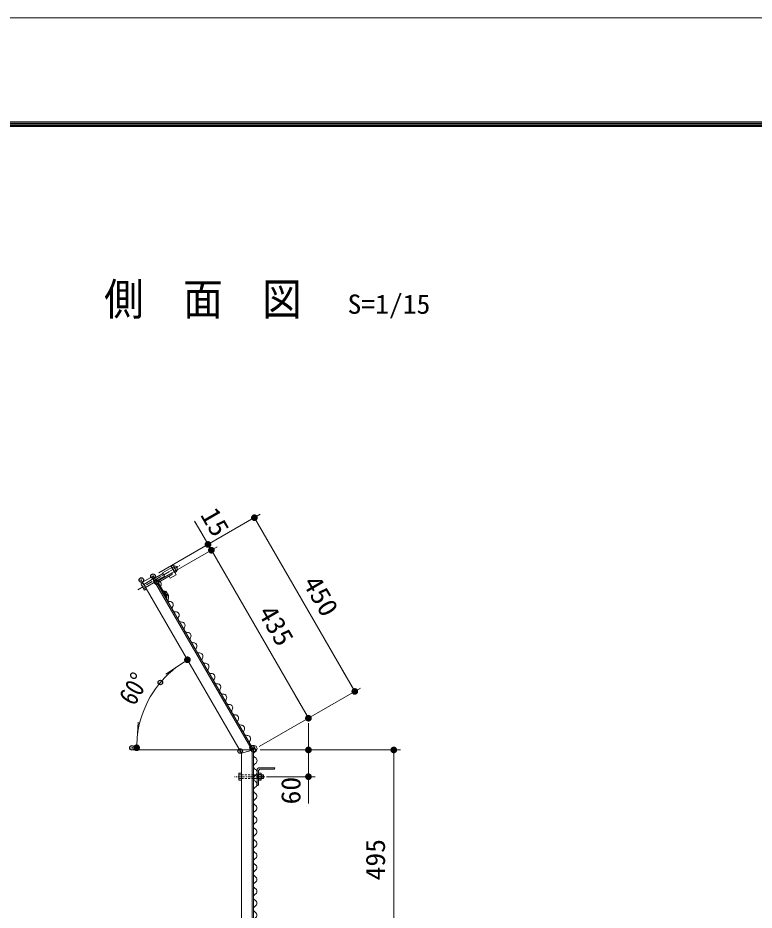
# Model space of a CAD drawing. Units: millimetres at full size. Extents: x -4455 to 4455, y -3150 to 3150.
# Drawn here: x -251 to 1399, y 1149 to 3150 of the extents above; entities that cross this region are included whole.
import ezdxf
from ezdxf.enums import TextEntityAlignment as Align

# ---------------------------------------------------------------- set-up
doc = ezdxf.new("R2010")
doc.units = ezdxf.units.MM
doc.header["$LTSCALE"] = 20
doc.header["$PDMODE"] = 32
doc.header["$PDSIZE"] = 10
for name, pattern in [('USER2', [1.125, 0.75, -0.125, 0.125, -0.125]), ('USER3', [4.7625, 3.175, -1.5875]), ('USER4', [0.375, 0.25, -0.125])]:
    doc.linetypes.add(name, pattern=pattern)
for name, color, linetype, lineweight in [('0-0_6文字', 3, 'Continuous', 18), ('0-3_5寸法', 1, 'Continuous', 18), ('0-4_SUNPOU', 1, 'Continuous', 18), ('0-6_1部材', 3, 'Continuous', 18), ('0-9_8部品', 7, 'Continuous', 18), ('0-B_2網', 4, 'Continuous', 18), ('0-C_AMI', 3, 'Continuous', 18), ('0-E_D-TTL', 7, 'Continuous', 18)]:
    doc.layers.add(name, color=color, linetype=linetype, lineweight=lineweight)
doc.layers.add('0-5_DEFPOINTS', color=7, linetype='Continuous')
doc.styles.add('ＭＳ ゴシック', font='')
doc.styles.get('ＭＳ ゴシック').set_extended_font_data('MS Gothic')

# ---------------------------------------------------------------- blocks, each defined once
blk = doc.blocks.new('NAMIX5')
at = {"layer": '0-C_AMI'}
for centre, start, end in [((35.6, -200), 118.07249, 241.92751), ((-35.6, -66.7), 298.07249, 61.92751), ((35.6, -466.7), 118.07249, 241.92751), ((-35.6, -333.3), 298.07249, 61.92751), ((-35.6, -600), 298.07249, 61.92751), ((35.6, -733.3), 118.07249, 241.92751), ((-35.6, -866.7), 298.07249, 61.92751), ((35.6, -1000), 118.07249, 241.92751), ((35.6, -1266.7), 118.07249, 241.92751), ((-35.6, -1133.3), 298.07249, 61.92751)]:
    blk.add_arc(centre, 75.6, start, end, dxfattribs=at)
blk = doc.blocks.new('NAMI')
at = {"layer": '0-C_AMI'}
for centre, start, end in [((-71.1, -133.3), 298.07249, 61.92751), ((71.1, -400), 118.07249, 241.92751)]:
    blk.add_arc(centre, 151.1, start, end, dxfattribs=at)
blk = doc.blocks.new('M1')
at = {"layer": '0-4_SUNPOU'}
blk.add_line((-5, 0), (-38.58, 0), dxfattribs=at)
for points in [[(0, 0), (-5, 0), (-4.96, 0.63)], [(0, 0), (-4.96, -0.63), (-5, 0)], [(0, 0), (-4.96, 0.63), (-4.84, 1.24)], [(0, 0), (-4.84, -1.24), (-4.96, -0.63)], [(0, 0), (-4.84, 1.24), (-4.65, 1.84)], [(0, 0), (-4.65, -1.84), (-4.84, -1.24)], [(0, 0), (-4.65, 1.84), (-4.38, 2.41)], [(0, 0), (-4.38, -2.41), (-4.65, -1.84)], [(0, 0), (-4.38, 2.41), (-4.05, 2.94)], [(0, 0), (-4.05, -2.94), (-4.38, -2.41)], [(0, 0), (-4.05, 2.94), (-3.64, 3.42)], [(0, 0), (-3.64, -3.42), (-4.05, -2.94)], [(0, 0), (-3.64, 3.42), (-3.19, 3.85)], [(0, 0), (-3.19, -3.85), (-3.64, -3.42)], [(0, 0), (-3.19, 3.85), (-2.68, 4.22)], [(0, 0), (-2.68, -4.22), (-3.19, -3.85)], [(0, 0), (-2.68, 4.22), (-2.13, 4.52)], [(0, 0), (-2.13, -4.52), (-2.68, -4.22)], [(0, 0), (-2.13, 4.52), (-1.55, 4.76)], [(0, 0), (-1.55, -4.76), (-2.13, -4.52)], [(0, 0), (-1.55, 4.76), (-0.94, 4.91)], [(0, 0), (-0.94, -4.91), (-1.55, -4.76)], [(0, 0), (-0.94, 4.91), (-0.31, 4.99)], [(0, 0), (-0.31, -4.99), (-0.94, -4.91)], [(0, 0), (-0.31, 4.99), (0.31, 4.99)], [(0, 0), (0.31, -4.99), (-0.31, -4.99)], [(0, 0), (0.31, 4.99), (0.94, 4.91)], [(0, 0), (0.94, 4.91), (1.55, 4.76)], [(0, 0), (1.55, 4.76), (2.13, 4.52)], [(0, 0), (2.13, 4.52), (2.68, 4.22)], [(0, 0), (2.68, 4.22), (3.19, 3.85)], [(0, 0), (3.19, 3.85), (3.64, 3.42)], [(0, 0), (3.64, 3.42), (4.05, 2.94)], [(0, 0), (4.05, 2.94), (4.38, 2.41)], [(0, 0), (4.38, 2.41), (4.65, 1.84)], [(0, 0), (4.65, 1.84), (4.84, 1.24)], [(0, 0), (4.84, 1.24), (4.96, 0.63)], [(0, 0), (4.96, 0.63), (5, 0)], [(0, 0), (0.94, -4.91), (0.31, -4.99)], [(0, 0), (1.55, -4.76), (0.94, -4.91)], [(0, 0), (2.13, -4.52), (1.55, -4.76)], [(0, 0), (2.68, -4.22), (2.13, -4.52)], [(0, 0), (3.19, -3.85), (2.68, -4.22)], [(0, 0), (3.64, -3.42), (3.19, -3.85)], [(0, 0), (4.05, -2.94), (3.64, -3.42)], [(0, 0), (4.38, -2.41), (4.05, -2.94)], [(0, 0), (4.65, -1.84), (4.38, -2.41)], [(0, 0), (4.84, -1.24), (4.65, -1.84)], [(0, 0), (4.96, -0.63), (4.84, -1.24)], [(0, 0), (5, 0), (4.96, -0.63)]]:
    blk.add_solid(points, dxfattribs=at)
blk = doc.blocks.new('NAMIX13')
at = {"layer": '0-C_AMI'}
for centre, start, end in [((-71.1, -133.3), 298.07249, 61.92751), ((71.1, -400), 118.07249, 241.92751), ((71.1, -933.3), 118.07249, 241.92751), ((-71.1, -666.7), 298.07249, 61.92751), ((-71.1, -1200), 298.07249, 61.92751), ((71.1, -1466.7), 118.07249, 241.92751), ((-71.1, -1733.3), 298.07249, 61.92751), ((71.1, -2000), 118.07249, 241.92751), ((71.1, -2533.3), 118.07249, 241.92751), ((-71.1, -2266.7), 298.07249, 61.92751), ((-71.1, -2800), 298.07249, 61.92751), ((71.1, -3066.7), 118.07249, 241.92751), ((-71.1, -3333.3), 298.07249, 61.92751), ((71.1, -3600), 118.07249, 241.92751), ((71.1, -4133.3), 118.07249, 241.92751), ((-71.1, -3866.7), 298.07249, 61.92751), ((-71.1, -4400), 298.07249, 61.92751), ((71.1, -4666.7), 118.07249, 241.92751), ((-71.1, -4933.3), 298.07249, 61.92751), ((71.1, -5200), 118.07249, 241.92751), ((71.1, -5733.3), 118.07249, 241.92751), ((-71.1, -5466.7), 298.07249, 61.92751)]:
    blk.add_arc(centre, 151.1, start, end, dxfattribs=at)

msp = doc.modelspace()

# ---------------------------------------------------------------- linework, layer by layer
at = {"layer": '0-3_5寸法'}
for p, q in [((65.17, 1905.65), (292.37, 2036.83)), ((160.46, 1995.31), (145.46, 2021.29)), ((279.38, 2029.33), (504.38, 1639.62)), ((65.17, 1905.65), (188.45, 1976.83)), ((72.67, 1892.66), (195.95, 1963.84)), ((72.67, 1892.66), (195.95, 1963.84)), ((175.46, 1969.33), (182.96, 1956.34)), ((182.96, 1956.34), (400.46, 1579.62)), ((197.96, 1930.36), (212.96, 1904.38)), ((290.17, 1515.94), (517.37, 1647.12)), ((290.17, 1515.94), (413.45, 1587.12)), ((400.46, 1538.44), (400.46, 1568.44)), ((277.18, 1508.44), (7.9, 1508.44)), ((292.18, 1508.44), (606.69, 1508.44)), ((292.18, 1508.44), (415.46, 1508.44)), ((400.46, 1508.44), (400.46, 1448.44)), ((591.69, 1013.44), (591.69, 1508.44)), ((306.65, 1448.44), (415.46, 1448.44)), ((400.46, 1418.44), (400.46, 1388.44))]:
    msp.add_line(p, q, dxfattribs=at)
msp.add_arc((243.19, 1513.3), 227.78, 127.55173, 172.44837, dxfattribs=at)
at = {"layer": '0-5_DEFPOINTS'}
for p in [(182.96, 1956.34), (52.17, 1898.15), (25.99, 1889.51), (59.68, 1885.16), (59.68, 1885.16), (68.7, 1659.72), (504.38, 1639.62), (400.46, 1579.62), (5.1, 1513.3), (247.37, 1506.07), (274.37, 1513.3), (277.18, 1508.44), (277.18, 1508.44), (277.18, 1508.44), (591.69, 1508.44), (291.65, 1448.44), (400.46, 1448.44)]:
    msp.add_point(p, dxfattribs=at)
at = {"layer": '0-6_1部材', "color": 7}
for p, q in [((28.79, 1884.65), (52.17, 1898.15)), ((250.18, 1501.21), (28.79, 1884.65)), ((274.18, 1507.64), (49.58, 1896.65)), ((277.18, 1508.44), (52.17, 1898.15)), ((250.18, 1501.21), (277.18, 1508.44)), ((274.18, 1507.64), (274.18, -651.56)), ((277.18, 1508.44), (277.18, -651.56)), ((277.18, 1428.44), (277.18, 1463.44)), ((285.34, 1428.44), (285.34, 1463.44)), ((290.34, 1468.44), (325.34, 1468.44)), ((293.34, 1465.44), (323.34, 1465.44)), ((325.34, 1468.44), (325.34, 1467.44)), ((288.34, 1430.44), (288.34, 1460.44)), ((285.34, 1428.44), (286.34, 1428.44))]:
    msp.add_line(p, q, dxfattribs=at)
at = {"layer": '0-6_1部材', "linetype": 'USER4'}
for p, q in [((250.18, 1452.44), (275.34, 1452.44)), ((250.18, 1444.44), (275.34, 1444.44))]:
    msp.add_line(p, q, dxfattribs=at)
at = {"layer": '0-6_1部材', "color": 7}
msp.add_lwpolyline([(250.18, 1501.21), (250.18, -651.56), (277.18, -651.56)], dxfattribs=at)
for centre, radius, start, end in [((290.34, 1463.44), 5, 90, 180), ((293.34, 1460.44), 5, 90, 180), ((323.34, 1467.44), 2, 270, 0), ((286.34, 1430.44), 2, 270, 0)]:
    msp.add_arc(centre, radius, start, end, dxfattribs=at)
at = {"layer": '0-9_8部品', "color": 1, "linetype": 'USER2'}
for p, q in [((17.82, 1867.48), (112.56, 1922.18)), ((302.48, 1448.44), (234.36, 1448.44))]:
    msp.add_line(p, q, dxfattribs=at)
at = {"layer": '0-9_8部品'}
for p, q in [((92.76, 1919.85), (97.08, 1922.34)), ((98.15, 1921.72), (97.08, 1922.34)), ((54.92, 1893.39), (73.98, 1904.39)), ((61.41, 1886.16), (94.32, 1905.16)), ((65.07, 1884.82), (94.52, 1901.81)), ((73.48, 1905.26), (94.26, 1917.26)), ((73.48, 1905.26), (78.48, 1896.6)), ((78.48, 1896.6), (94.07, 1905.6)), ((92.76, 1919.85), (100.76, 1906)), ((95.06, 1903.86), (94.07, 1905.6)), ((94.76, 1916.39), (99.12, 1918.91)), ((94.76, 1916.39), (98.76, 1909.46)), ((98.76, 1909.46), (103.08, 1911.95)), ((100.76, 1906), (105.08, 1908.49)), ((100.76, 1906), (103.76, 1900.8)), ((29.59, 1883.27), (25.28, 1880.78)), ((58.92, 1886.46), (77.98, 1897.46)), ((64.52, 1882.77), (81.52, 1853.32)), ((90.77, 1893.3), (88.02, 1898.06)), ((103.76, 1900.8), (90.77, 1893.3)), ((25.28, 1879.54), (25.28, 1880.78)), ((32.21, 1867.54), (25.28, 1879.54)), ((31.59, 1879.81), (27.28, 1877.32)), ((35.59, 1872.88), (31.28, 1870.39)), ((32.21, 1867.54), (33.28, 1866.92)), ((37.59, 1869.41), (33.28, 1866.92)), ((77.99, 1863.26), (80.59, 1864.76)), ((77.99, 1863.26), (83.49, 1853.74)), ((80.59, 1864.76), (86.51, 1854.5)), ((79.67, 1850.52), (80.97, 1851.27)), ((83.49, 1853.73), (83.2, 1844.42)), ((86.51, 1854.5), (86.04, 1839.49)), ((244.58, 1455.37), (245.19, 1456.44)), ((244.58, 1441.51), (244.58, 1455.37)), ((244.58, 1441.51), (245.19, 1440.44)), ((250.18, 1456.44), (245.19, 1456.44)), ((250.18, 1452.44), (245.19, 1452.44)), ((250.18, 1444.44), (245.2, 1444.44)), ((250.18, 1440.44), (250.18, 1456.44)), ((275.34, 1452.44), (288.34, 1452.44)), ((275.34, 1444.44), (288.34, 1444.44)), ((288.34, 1440.44), (288.34, 1456.44)), ((288.34, 1456.44), (294.13, 1456.44)), ((288.34, 1452.44), (294.13, 1452.44)), ((288.34, 1444.44), (294.13, 1444.44)), ((294.74, 1455.37), (294.13, 1456.44)), ((294.74, 1441.51), (294.13, 1440.44)), ((294.74, 1441.51), (294.74, 1455.37)), ((299.82, 1452.44), (294.74, 1452.44)), ((299.82, 1444.44), (294.74, 1444.44)), ((299.82, 1444.44), (299.82, 1452.44)), ((250.18, 1440.44), (245.19, 1440.44)), ((288.34, 1440.44), (294.13, 1440.44))]:
    msp.add_line(p, q, dxfattribs=at)
at = {"layer": '0-9_8部品', "color": 4}
for p, q in [((55.33, 1892.7), (74.38, 1903.7)), ((58.53, 1887.15), (77.58, 1898.16))]:
    msp.add_line(p, q, dxfattribs=at)
at = {"layer": '0-9_8部品', "color": 3, "linetype": 'USER3'}
for p, q in [((31.58, 1879.83), (54.8, 1893.32)), ((35.58, 1872.9), (58.8, 1886.39))]:
    msp.add_line(p, q, dxfattribs=at)
at = {"layer": '0-9_8部品'}
msp.add_lwpolyline([(98.15, 1921.72), (105.08, 1909.73), (105.08, 1908.49)], dxfattribs=at)
for centre, radius, start, end in [((91.88, 1918.11), 7.27, 6.37286, 30.0017), ((99.05, 1914.1), 7.61, 324.02866, 96.50311), ((93.77, 1903.11), 1.5, 300.00729, 29.96823), ((89.06, 1908.61), 14.39, 13.38929, 45.69312), ((98.81, 1906.11), 7.23, 29.99903, 53.96354), ((62.41, 1884.43), 2, 119.99207, 209.99219), ((65.82, 1883.52), 1.5, 120.00722, 210.00732), ((31.54, 1883.16), 7.23, 210.00224, 233.88522), ((40.17, 1880.14), 13.19, 192.35573, 227.65509), ((38.47, 1871.16), 7.23, 186.11235, 210.00092), ((80.22, 1852.57), 1.5, 300.00729, 29.99213), ((251.81, 1455.37), 7.23, 179.99992, 203.88486), ((257.77, 1448.44), 13.19, 162.35463, 197.65355), ((251.81, 1441.51), 7.23, 156.1122, 179.99992), ((287.51, 1455.37), 7.23, 336.12625, 0), ((281.49, 1448.45), 13.25, 342.41266, 17.55417), ((287.51, 1441.51), 7.23, 0, 23.88957)]:
    msp.add_arc(centre, radius, start, end, dxfattribs=at)
at = {"layer": '0-C_AMI'}
for centre, radius, start, end in [((277.85, 1502.09), 16.12, 77.37867, 97.71613), ((284.93, 1497.81), 7.56, 118.07249, 241.92751), ((277.82, 1511.15), 7.56, 298.07249, 61.92751), ((277.82, 1484.48), 7.56, 298.07249, 61.92751), ((285.06, 1471.45), 7.56, 118.07249, 241.92751)]:
    msp.add_arc(centre, radius, start, end, dxfattribs=at)
at = {"layer": '0-E_D-TTL', "color": 2}
msp.add_lwpolyline([(-4454.83, 3150.21), (4454.86, 3150.21), (4454.86, -3150.21), (-4454.83, -3150.21)], close=True, dxfattribs=at)
at = {"layer": '0-E_D-TTL'}
for points in [[(-4168.45, 2916.86), (4168.48, 2916.86), (4168.48, -2916.87), (-4168.45, -2916.87)], [(-4165.8, 2914.21), (4165.83, 2914.21), (4165.83, -2914.21), (-4165.8, -2914.21)], [(-4163.15, 2911.56), (4163.18, 2911.56), (4163.18, -2911.56), (-4163.15, -2911.56)], [(-4160.49, 2908.91), (4160.53, 2908.91), (4160.53, -2908.91), (-4160.49, -2908.91)], [(-4157.84, 2906.26), (4157.87, 2906.26), (4157.87, -2906.26), (-4157.84, -2906.26)]]:
    msp.add_lwpolyline(points, close=True, dxfattribs=at)

# ---------------------------------------------------------------- block references
at = {"layer": '0-3_5寸法', "xscale": 1.5, "yscale": 1.5}
for p, rotation in [((175.46, 1969.33), 300.0001), ((279.38, 2029.33), 120.0001), ((182.96, 1956.34), 120.0001), ((182.96, 1956.34), 120.0001), ((129.3, 1710.57), 33.77591), ((504.38, 1639.62), 300.0001), ((400.46, 1579.62), 300.0001), ((15.41, 1513.3), 266.22418), ((400.46, 1508.44), 270), ((591.69, 1508.44), 90), ((400.46, 1448.44), 90)]:
    msp.add_blockref('M1', p, dxfattribs=dict(at, rotation=rotation))
at = {"layer": '0-B_2網', "rotation": 30}
for name, p, xscale, yscale in [('NAMIX5', (62.93, 1887.56), 0.1, 0.1), ('NAMIX13', (129.6, 1772.09), 0.05, 0.05)]:
    msp.add_blockref(name, p, dxfattribs=dict(at, xscale=xscale, yscale=yscale))
at = {"layer": '0-B_2網'}
for name, p, xscale, yscale in [('NAMI', (281.51, 1464.79), 0.05, 0.05), ('NAMIX5', (281.01, 1438.03), 0.1, 0.1), ('NAMI', (281.01, 1304.7), 0.05, 0.05), ('NAMI', (281.01, 1278.03), 0.05, 0.05), ('NAMI', (281.01, 1251.36), 0.05, 0.05), ('NAMIX5', (281.01, 1224.7), 0.1, 0.1)]:
    msp.add_blockref(name, p, dxfattribs=dict(at, xscale=xscale, yscale=yscale))

# ---------------------------------------------------------------- texts
at = {"layer": '0-0_6文字', "color": 7, "style": 'ＭＳ ゴシック', "width": 0.9}
msp.add_text('側\u3000面\u3000図', height=72.14, dxfattribs=at).set_placement((-57.37, 2461.54), align=Align.BOTTOM_LEFT)
at = {"layer": '0-0_6文字', "style": 'ＭＳ ゴシック', "width": 1.05}
msp.add_text('S=1/15', height=43.26, dxfattribs=at).set_placement((488.22, 2473.56), align=Align.BOTTOM_LEFT)
at = {"layer": '0-3_5寸法', "color": 3, "style": 'ＭＳ ゴシック'}
for s, height, rotation, width, p in [('15', 43.26, 300, 1.05, (145.87, 2029.21)), ('450', 43.26, 300, 1.05, (375.16, 1876.78)), ('435', 43.26, 300, 1.05, (274.99, 1810.29)), ('60°', 43.3, 60, 0.85, (21.77, 1598.7)), ('60', 43.26, 90, 1.05, (395.6, 1386.3)), ('495', 43.26, 90, 1.05, (585.02, 1215.94))]:
    msp.add_text(s, height=height, rotation=rotation, dxfattribs=dict(at, width=width)).set_placement(p, align=Align.BOTTOM_LEFT)

doc.saveas('drawing.dxf')
